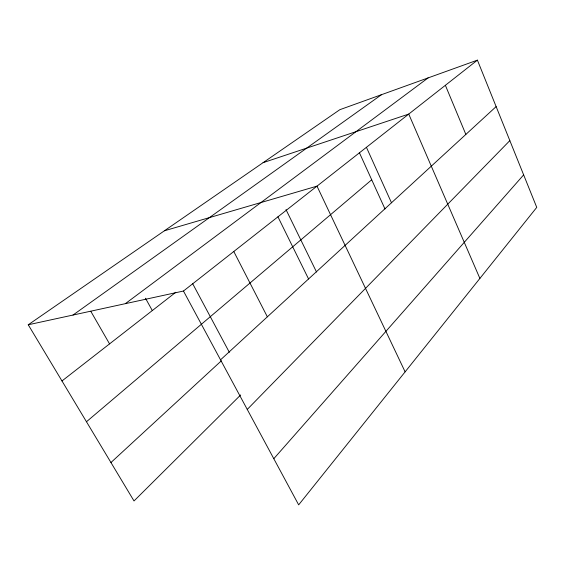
<?xml version="1.0" encoding="UTF-8"?>
<svg xmlns="http://www.w3.org/2000/svg" width="565" height="565" viewBox="0 0 565 565"><rect width="100%" height="100%" fill="white"/><g stroke="black" fill="none" stroke-linecap="round" stroke-linejoin="round"><path stroke-width="0.85" d="M273.799 458.702L523.649 174.875M247.251 409.434L509.842 140.614M240.648 394.97L134.018 500.957L28.25 324.776L339.826 109.695L477.404 60.144L536.75 207.383L298.666 504.856L183.463 291.031L28.25 324.776M110.945 462.53L221.303 360.858M220.534 359.849L496.134 106.601M86.466 421.751L371.706 179.776M183.463 291.031L477.404 60.144M61.981 380.965L175.764 292.289M125.338 303.666L428.122 77.892M73.005 315.044L381.502 94.687M263.071 162.678L408.742 114.074L479.89 278.425M164.415 230.781L317 186.139L405.119 371.848M90.788 311.28L109.554 343.887M145.48 298.228L152.31 310.566M192.594 283.538L229.334 352.313M233.783 251.503L267.358 316.824M277.938 216.819L308.561 278.962M286.003 209.594L316.513 272.012M359.305 152.508L384.984 208.951M366.431 147.31L391.481 202.764M445.375 85.301L465.857 134.421"/></g></svg>
